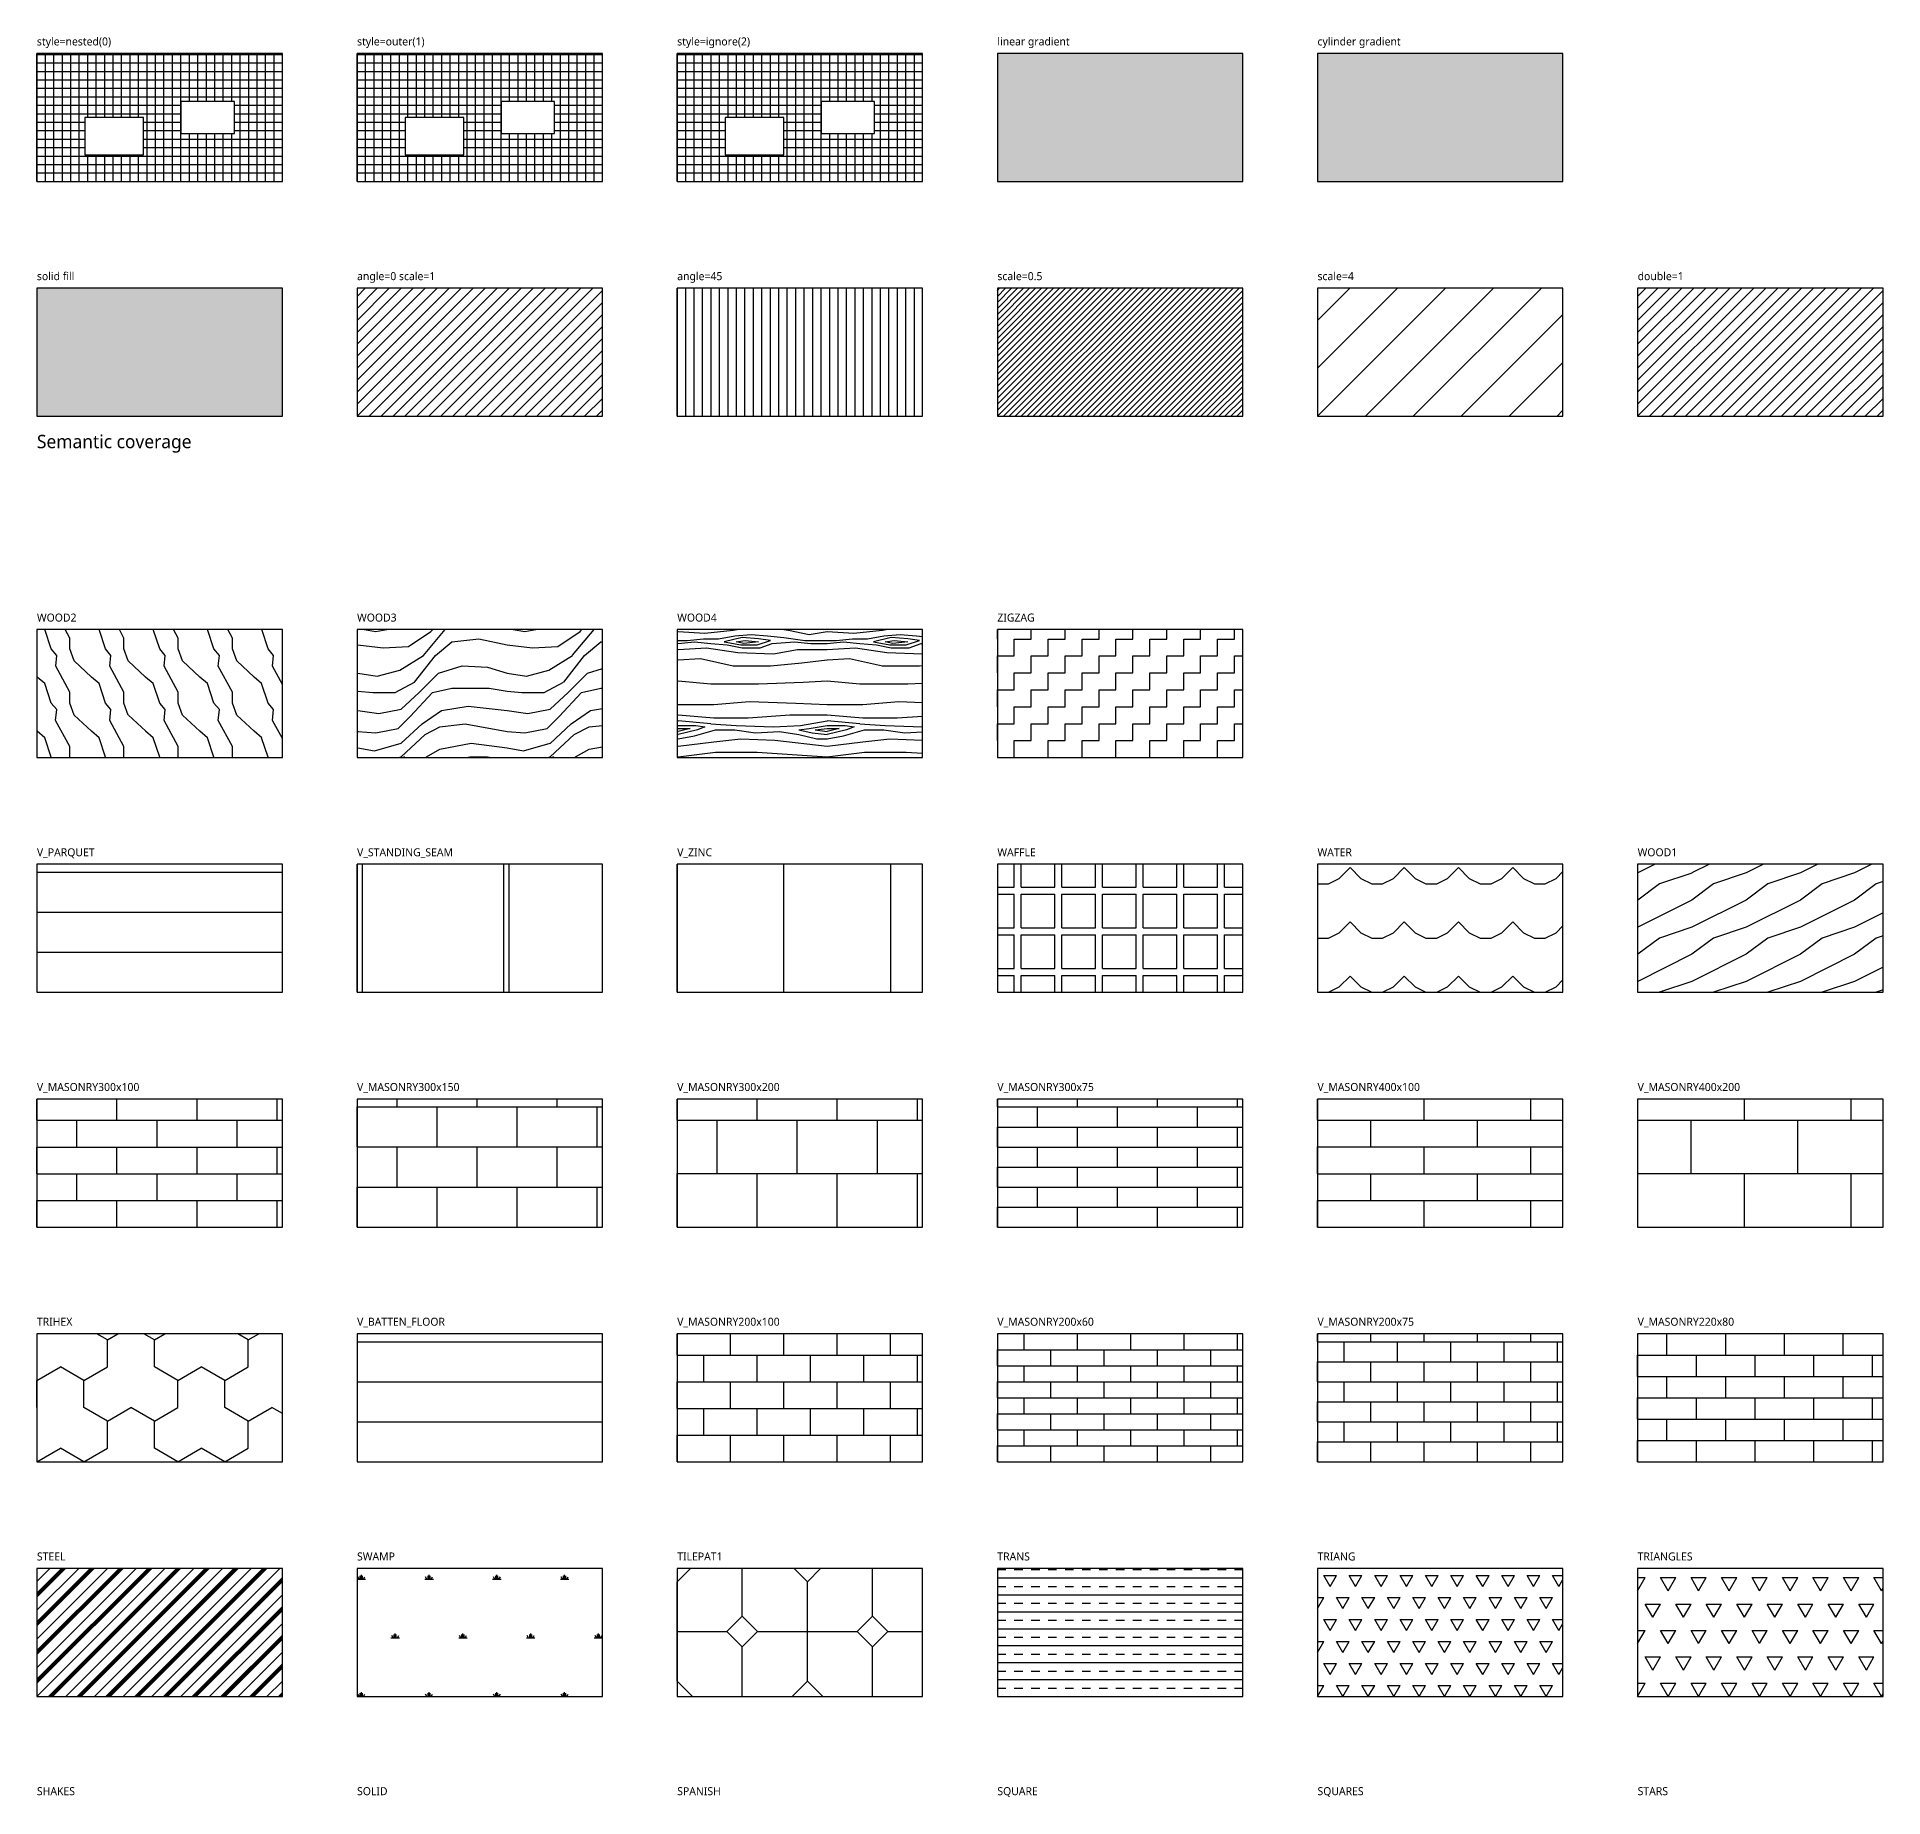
# Model space of a CAD drawing. Header units: metres. Extents: x 0 to 692, y 8 to 2774.
# Drawn here: x 0 to 692, y 2114 to 2774 of the extents above; entities that cross this region are included whole.
import ezdxf

# ---------------------------------------------------------------- set-up
doc = ezdxf.new("R2010")
doc.units = ezdxf.units.M
for name, color, linetype in [('FRAME', 8, 'Continuous'), ('HATCH', 7, 'Continuous'), ('LABEL', 2, 'Continuous'), ('TITLE', 6, 'Continuous')]:
    doc.layers.add(name, color=color, linetype=linetype)
doc.styles.add('OpenSans', font='OpenSans-Regular.ttf')

msp = doc.modelspace()

# ---------------------------------------------------------------- hatches: boundary and pattern name
at = {"layer": 'HATCH'}
h = msp.add_hatch(dxfattribs=at)
h.set_pattern_fill('NET', style=0)
h.set_pattern_definition([(0, (0, 2720), (0, 3.175), []), (90, (0, 2720), (-3.175, 0), [])])
h.paths.add_polyline_path([(0, 2720), (92, 2720), (92, 2768), (0, 2768)])
h.paths.add_polyline_path([(18, 2730), (40, 2730), (40, 2744), (18, 2744)])
h.paths.add_polyline_path([(54, 2738), (74, 2738), (74, 2750), (54, 2750)])
h = msp.add_hatch(dxfattribs=at)
h.set_pattern_fill('NET')
h.set_pattern_definition([(0, (120, 2720), (0, 3.175), []), (90, (120, 2720), (-3.175, 0), [])])
h.paths.add_polyline_path([(120, 2720), (212, 2720), (212, 2768), (120, 2768)])
h.paths.add_polyline_path([(138, 2730), (160, 2730), (160, 2744), (138, 2744)])
h.paths.add_polyline_path([(174, 2738), (194, 2738), (194, 2750), (174, 2750)])
h = msp.add_hatch(dxfattribs=at)
h.set_pattern_fill('NET', style=2)
h.set_pattern_definition([(0, (240, 2720), (0, 3.175), []), (90, (240, 2720), (-3.175, 0), [])])
h.paths.add_polyline_path([(240, 2720), (332, 2720), (332, 2768), (240, 2768)])
h.paths.add_polyline_path([(258, 2730), (280, 2730), (280, 2744), (258, 2744)])
h.paths.add_polyline_path([(294, 2738), (314, 2738), (314, 2750), (294, 2750)])
h = msp.add_hatch(color=1, dxfattribs=at)
h.set_gradient(color1=(255, 64, 64), color2=(64, 160, 255))
h.paths.add_polyline_path([(360, 2720), (452, 2720), (452, 2768), (360, 2768)])
h = msp.add_hatch(color=1, dxfattribs=at)
h.set_gradient(color1=(255, 64, 64), color2=(64, 160, 255), rotation=0.7854, name='CYLINDER')
h.paths.add_polyline_path([(480, 2720), (572, 2720), (572, 2768), (480, 2768)])
h = msp.add_hatch(color=3, dxfattribs=at)
h.dxf.hatch_style = 1
h.paths.add_polyline_path([(0, 2632), (92, 2632), (92, 2680), (0, 2680)])
h = msp.add_hatch(dxfattribs=at)
h.set_pattern_fill('ANSI31', style=0)
h.set_pattern_definition([(45, (120, 2632), (-2.24506, 2.24506), [])])
h.paths.add_polyline_path([(120, 2632), (212, 2632), (212, 2680), (120, 2680)])
h = msp.add_hatch(dxfattribs=at)
h.set_pattern_fill('ANSI31', angle=45, style=0)
h.set_pattern_definition([(90, (240, 2632), (-3.175, 0), [])])
h.paths.add_polyline_path([(240, 2632), (332, 2632), (332, 2680), (240, 2680)])
h = msp.add_hatch(dxfattribs=at)
h.set_pattern_fill('ANSI31', scale=0.5, style=0)
h.set_pattern_definition([(45, (360, 2632), (-1.122532, 1.122532), [])])
h.paths.add_polyline_path([(360, 2632), (452, 2632), (452, 2680), (360, 2680)])
h = msp.add_hatch(dxfattribs=at)
h.set_pattern_fill('ANSI31', scale=4, style=0)
h.set_pattern_definition([(45, (480, 2632), (-8.9803, 8.9803), [])])
h.paths.add_polyline_path([(480, 2632), (572, 2632), (572, 2680), (480, 2680)])
h = msp.add_hatch(dxfattribs=at)
h.set_pattern_fill('ANSI31', style=0, double=1)
h.set_pattern_definition([(45, (600, 2632), (-2.24506, 2.24506), [])])
h.paths.add_polyline_path([(600, 2632), (692, 2632), (692, 2680), (600, 2680)])
h = msp.add_hatch(dxfattribs=at)
h.set_pattern_fill('WOOD2', style=0)
h.set_pattern_definition([(108.435, (5.283, 2504), (-20.31997, 40.64), [7.711, -56.5466]), (139.3987, (2.8448, 2511.3152), (-121.91998, 101.60001), [3.7468, -183.5943]), (136.8476, (20.32, 2513.7536), (-304.79995, 284.480058), [8.91304, -436.73934]), (109.983, (13.8176, 2519.8496), (-60.95999, 162.560013), [4.7568, -233.0827]), (90, (12.192, 2504), (-20.32, 20.32), [4.064, -16.256]), (118.4429, (12.192, 2508.064), (142.239875, -264.1600765), [11.09257, -543.5355]), (84.2894, (6.9088, 2517.8176), (-20.320027, -182.87999), [4.0843, -200.1292]), (129.8056, (7.3152, 2521.8816), (81.28005, -101.59996), [3.1741, -155.5302])])
h.paths.add_polyline_path([(0, 2504), (92, 2504), (92, 2552), (0, 2552)])
h = msp.add_hatch(dxfattribs=at)
h.set_pattern_fill('WOOD3', style=0)
h.set_pattern_definition([(355.2364, (120, 2513.4996), (-614.68005, 55.87953), [6.729, -666.1555]), (11.31, (126.706, 2512.941), (223.52, 55.8799), [8.548, -276.385]), (45, (135.088, 2514.617), (0, 55.88), [6.322, -72.704]), (46.8476, (139.558, 2519.0876), (782.32016, 838.19986), [12.2554, -1213.2886]), (12.9946, (147.94, 2528.0284), (-502.92004, -111.75986), [7.4553, -738.077]), (0, (155.204, 2529.705), (55.88, 55.88), [13.97, -41.91]), (350.538, (169.174, 2529.705), (-279.4, 55.8799), [6.798, -333.107]), (354.2894, (120, 2528.587), (-502.91997, 55.88007), [5.616, -555.971]), (0, (125.59, 2528.03), (55.88, 55.88), [8.382, -47.498]), (28.301, (133.97, 2528.0284), (614.67973, 335.2805), [8.2506, -816.8077]), (52.125, (141.2344, 2531.94), (-223.5201, -279.39995), [12.7426, -624.3874]), (39.2894, (149.0576, 2541.9984), (335.28004, 279.39998), [7.942, -786.262]), (6.34, (155.2044, 2547.0276), (447.03997, 55.8801), [10.1203, -495.8946]), (348.1113, (165.2628, 2548.1452), (-782.31985, 167.64059), [10.85, -1074.1434]), (353.2902, (120, 2545.91), (502.92006, -55.87966), [9.565, -946.9464]), (3.3665, (129.4996, 2544.7924), (894.07996, 55.88061), [9.516, -942.086]), (33.69, (138.999, 2545.351), (-111.76, -55.88), [10.074, -191.404]), (47.4896, (147.3812, 2550.9392), (558.79948, 614.68048), [9.0966, -900.564]), (14.9314, (153.528, 2557.6448), (614.68003, 167.63983), [8.675, -858.816]), (0, (161.91, 2559.88), (55.88, 55.88), [6.706, -49.174]), (347.0054, (168.6156, 2559.88), (502.92004, -111.75986), [7.4553, -738.077]), (0, (137.323, 2504), (55.88, 55.88), [0, -55.88]), (223.1524, (145.146, 2512.382), (838.19986, 782.32016), [12.2554, -1213.2886]), (206.565, (136.205, 2559.88), (-55.88, -55.88), [4.998, -119.953]), (188.13, (131.735, 2557.645), (-335.28, -55.87996), [7.9026, -387.2286]), (156.801, (123.9116, 2556.527), (-279.4, 111.7601), [4.256, -421.3137]), (26.565, (145.146, 2512.382), (55.88, 55.88), [6.248, -118.704]), (6.71, (150.734, 2515.176), (-502.92006, -55.87966), [9.565, -946.9464]), (349.8753, (160.2336, 2516.2936), (949.95993, -167.64048), [15.8939, -1573.4968]), (349.695, (120, 2507.353), (335.28005, -55.87971), [6.2476, -618.51]), (15.524, (126.1468, 2506.2352), (-614.68006, -167.63988), [10.4392, -1033.4853]), (42.879, (136.2052, 2509.0292), (-726.44004, -670.55999), [10.676, -1056.91]), (34.695, (144.0284, 2516.2936), (558.79968, 391.16048), [8.8354, -874.705]), (9.462, (151.293, 2521.323), (279.4, 55.8799), [10.197, -329.708]), (353.418, (161.3512, 2522.9992), (-949.96008, 111.75926), [14.6252, -1447.8944]), (351.87, (120, 2521.323), (-335.28, 55.87996), [7.9026, -387.2286]), (11.31, (127.823, 2520.205), (223.52, 55.8799), [8.548, -276.385]), (42.5104, (136.2052, 2521.8816), (-614.68048, -558.79948), [9.0966, -900.564]), (45, (142.91, 2528.03), (0, 55.88), [10.273, -68.753]), (17.354, (150.1752, 2535.2928), (-726.44011, -223.5197), [9.3672, -927.3523]), (356.6335, (159.116, 2538.0868), (-894.07996, 55.88061), [9.516, -942.086]), (342.897, (168.6156, 2537.528), (558.8001, -167.63975), [7.6005, -752.4497]), (351.254, (120, 2535.293), (391.15996, -55.88023), [7.35, -727.6368]), (14.9314, (127.2644, 2534.1752), (614.68003, 167.63983), [8.675, -858.816]), (32.005, (135.6464, 2536.4104), (-279.39994, -167.64006), [10.5434, -516.6275]), (49.899, (144.5872, 2541.9984), (-614.67989, -726.44011), [13.8803, -1374.1501]), (15.945, (153.528, 2552.6156), (-223.52, -55.88), [8.136, -398.676]), (353.991, (161.3512, 2554.8508), (558.79999, -55.87996), [10.676, -1056.91]), (336.801, (171.9684, 2553.733), (279.4, -111.7601), [4.256, -421.314]), (350.538, (120, 2552.057), (-279.40004, 55.8799), [6.798, -333.107]), (10.008, (126.7056, 2550.9392), (614.67998, 111.76019), [9.6464, -954.992]), (37.4054, (136.2052, 2552.6156), (726.43958, 558.800556), [11.9588, -1183.9254]), (29.0546, (145.705, 2504), (391.16002, 223.52), [5.753, -569.5666]), (10.7843, (150.734, 2506.794), (-894.07997, -167.64003), [11.9458, -1182.6322]), (352.875, (162.469, 2509.029), (-391.16, 55.8799), [13.5156, -437.0034])])
h.paths.add_polyline_path([(120, 2504), (212, 2504), (212, 2552), (120, 2552)])
h = msp.add_hatch(dxfattribs=at)
h.set_pattern_fill('WOOD4', style=0)
h.set_pattern_definition([(349.695, (257.323, 2547.0276), (335.28005, -55.8797), [6.2476, -618.51]), (0, (263.47, 2545.91), (55.88, 55.88), [6.147, -49.733]), (18.435, (269.616, 2545.91), (111.76, 55.88), [5.301, -171.407]), (172.875, (274.6456, 2547.5864), (391.16, -55.8799), [4.505, -446.014]), (174.8056, (270.175, 2548.145), (558.80004, -55.87973), [6.172, -611.0426]), (194.036, (264.028, 2548.704), (-167.64, -55.88), [6.912, -223.487]), (9.462, (261.793, 2547.028), (279.4, 55.8799), [3.399, -336.506]), (353.66, (265.146, 2547.5864), (-447.03997, 55.8801), [5.06, -500.955]), (185.711, (270.175, 2547.0276), (-502.91997, -55.88007), [5.616, -555.971]), (168.69, (264.587, 2546.469), (223.52, -55.8799), [2.849, -282.084]), (354.8056, (252.2936, 2546.469), (-558.80004, 55.87973), [6.172, -611.0426]), (348.69, (258.44, 2545.91), (-223.52, 55.8799), [5.699, -279.2345]), (0, (264.03, 2544.79), (55.88, 55.88), [6.706, -49.174]), (20.556, (270.734, 2544.7924), (279.4001, 111.7598), [4.7744, -472.6646]), (3.814, (275.2044, 2546.4688), (782.31996, 55.88034), [8.4006, -831.66]), (354.806, (283.5864, 2547.0276), (-558.80004, 55.87973), [6.172, -611.0426]), (0, (289.733, 2546.47), (55.88, 55.88), [6.147, -49.733]), (5.1944, (240, 2546.469), (558.80004, 55.87973), [6.172, -611.0426]), (354.8056, (246.147, 2547.0276), (-558.80004, 55.87973), [6.172, -611.0426]), (0, (240, 2547.586), (55.88, 55.88), [3.353, -52.527]), (5.1944, (243.353, 2547.5864), (558.80004, 55.87973), [6.172, -611.0426]), (0, (249.5, 2548.145), (55.88, 55.88), [5.588, -50.292]), (10.305, (255.0876, 2548.145), (-335.28005, -55.8797), [6.2476, -618.51]), (5.1944, (261.2344, 2549.263), (558.80004, 55.87973), [6.172, -611.0426]), (354.8056, (267.381, 2549.8216), (-558.80004, 55.87973), [6.172, -611.0426]), (354.8056, (273.528, 2549.263), (-558.80004, 55.87973), [6.172, -611.0426]), (351.87, (279.675, 2548.704), (-335.28, 55.88), [7.9026, -387.2286]), (0, (287.5, 2547.586), (55.88, 55.88), [8.382, -47.498]), (347.471, (285.263, 2514.0584), (279.4, -55.88), [5.152, -510.036]), (354.289, (290.292, 2512.941), (-502.91997, 55.88007), [5.616, -555.971]), (8.13, (285.263, 2514.0584), (335.28, 55.88), [3.951, -391.18]), (9.462, (289.174, 2514.617), (279.4, 55.8799), [6.798, -333.107]), (0, (240, 2515.735), (55.88, 55.88), [6.706, -49.174]), (350.538, (246.706, 2515.735), (-279.4, 55.8799), [3.399, -336.506]), (201.801, (250.058, 2515.176), (167.64, 55.88), [3.009, -297.914]), (192.9946, (247.2644, 2514.0584), (502.92004, 111.75986), [7.4553, -738.077]), (352.875, (291.4096, 2514.0584), (-391.16, 55.8799), [4.505, -446.014]), (7.125, (291.4096, 2514.0584), (391.16, 55.8799), [4.505, -446.014]), (0, (240, 2514.617), (55.88, 55.88), [4.47, -51.41]), (194.036, (244.47, 2514.617), (-167.64, -55.8799), [4.608, -225.791]), (356.6335, (252.2936, 2516.2936), (-894.07996, 55.88061), [9.516, -942.086]), (357.7094, (261.7932, 2515.7348), (-1341.12001, 55.87976), [13.9812, -1384.136]), (3.18, (275.7632, 2515.176), (949.96003, 55.8795), [10.074, -997.317]), (9.462, (285.822, 2515.735), (279.4, 55.8799), [10.197, -329.708]), (10.305, (240, 2510.7056), (-335.28005, -55.87971), [6.2476, -618.51]), (15.945, (246.147, 2511.823), (-223.52, -55.88), [8.136, -398.676]), (0, (253.97, 2514.06), (55.88, 55.88), [7.264, -48.616]), (351.87, (261.2344, 2514.0584), (-335.28, 55.88), [7.9026, -387.2286]), (3.5763, (269.0576, 2512.9408), (838.20004, 55.87948), [8.9582, -886.8663]), (351.254, (277.9984, 2513.4996), (391.15996, -55.88023), [7.35, -727.6368]), (345.964, (285.263, 2512.382), (-167.64, 55.88), [6.912, -223.487]), (0, (291.97, 2510.706), (55.88, 55.88), [3.912, -51.968]), (174.8056, (252.2936, 2516.2936), (558.80004, -55.87973), [12.3443, -604.8705]), (355.2364, (240, 2519.6464), (-614.68005, 55.87953), [13.4577, -659.4266]), (0, (253.41, 2518.53), (55.88, 55.88), [12.852, -43.028]), (4.0856, (266.2636, 2518.5288), (726.44, 55.87978), [15.6862, -768.627]), (0, (281.91, 2519.646), (55.88, 55.88), [13.97, -41.91]), (7.125, (240, 2507.9116), (391.16, 55.8799), [13.5156, -437.0034]), (6.34, (253.411, 2509.588), (447.03997, 55.8801), [10.1203, -495.8946]), (357.5104, (263.4696, 2510.7056), (-1229.35997, 55.881), [12.8645, -1273.5897]), (353.4802, (276.322, 2510.1468), (-1452.87999, 167.639973), [19.6853, -1948.8458]), (3.0128, (240, 2544.2336), (1005.84, 55.88023), [10.632, -1052.5576]), (351.87, (250.617, 2544.7924), (-335.28, 55.87996), [11.854, -383.2773]), (357.614, (262.352, 2543.116), (-1285.24003, 55.87904), [13.4228, -1328.8608]), (10.6197, (275.7632, 2542.5572), (-614.67991, -111.76045), [9.0966, -900.564]), (0, (284.704, 2544.234), (55.88, 55.88), [11.176, -44.704]), (356.8202, (240, 2550.9392), (-949.96003, 55.8795), [10.074, -997.317]), (6.009, (250.0584, 2550.3804), (-558.79999, -55.87996), [10.676, -1056.91]), (6.71, (260.6756, 2551.498), (-502.92006, -55.87966), [9.565, -946.9464]), (354.289, (270.175, 2552.6156), (-502.91997, 55.88007), [11.232, -550.3553]), (347.905, (281.3512, 2551.498), (-502.91992, 111.76038), [8.0008, -792.079]), (9.462, (289.174, 2549.822), (279.4, 55.8799), [6.798, -333.107]), (3.814, (240, 2540.322), (782.31996, 55.88034), [8.4006, -831.66]), (347.1957, (248.382, 2540.8808), (-726.43988, 167.64041), [12.607, -1248.1032]), (0, (260.676, 2538.087), (55.88, 55.88), [13.97, -41.91]), (5.4403, (274.6456, 2538.0868), (-614.68002, -55.87963), [11.788, -1167.002]), (6.71, (286.3804, 2539.2044), (-502.92006, -55.87966), [9.565, -946.9464]), (0, (240, 2554.85), (55.88, 55.88), [9.5, -46.38]), (8.13, (249.4996, 2554.851), (335.28, 55.87996), [15.805, -379.326]), (357.614, (265.146, 2557.086), (-1285.24003, 55.87904), [13.4228, -1328.8608]), (354.4725, (278.5572, 2556.5272), (1173.480096, -111.759183), [17.4037, -1722.969]), (6.8428, (240, 2504), (-949.959965, -111.760447), [14.0702, -1392.9522]), (0, (253.97, 2505.676), (55.88, 55.88), [15.646, -40.234]), (356.3478, (269.6164, 2505.6764), (-1732.280053, 111.75929), [26.317, -2605.3877]), (0, (240, 2523.56), (55.88, 55.88), [13.411, -42.469]), (4.7636, (253.411, 2523.558), (614.68005, 55.87953), [13.4577, -659.4266]), (358.1524, (266.8224, 2524.6756), (-1676.400026, 55.879684), [17.3318, -1715.8493]), (357.2737, (284.1452, 2524.1168), (-1117.60002, 55.87978), [11.748, -1163.0616]), (354.8056, (240, 2532.499), (-558.80004, 55.87973), [12.3443, -604.8705]), (0, (252.294, 2531.38), (55.88, 55.88), [17.882, -37.998]), (1.9092, (270.1752, 2531.3812), (1620.519946, 55.881355), [16.7733, -1660.5577]), (3.576, (286.9392, 2531.94), (838.20004, 55.87948), [8.9582, -886.8663])])
h.paths.add_polyline_path([(240, 2504), (332, 2504), (332, 2552), (240, 2552)])
h = msp.add_hatch(dxfattribs=at)
h.set_pattern_fill('ZIGZAG', style=0)
h.set_pattern_definition([(0, (360, 2504), (6.35, 6.35), [6.35, -6.35]), (90, (366.35, 2504), (-6.35, 6.35), [6.35, -6.35])])
h.paths.add_polyline_path([(360, 2504), (452, 2504), (452, 2552), (360, 2552)])
h = msp.add_hatch(dxfattribs=at)
h.set_pattern_fill('V_PARQUET', style=0)
h.set_pattern_definition([(0, (0, 2416), (0, 15), [])])
h.paths.add_polyline_path([(0, 2416), (92, 2416), (92, 2464), (0, 2464)])
h = msp.add_hatch(dxfattribs=at)
h.set_pattern_fill('V_STANDING_SEAM', style=0)
h.set_pattern_definition([(90, (120, 2416), (-55, 0), []), (90, (122, 2416), (-55, 0), [])])
h.paths.add_polyline_path([(120, 2416), (212, 2416), (212, 2464), (120, 2464)])
h = msp.add_hatch(dxfattribs=at)
h.set_pattern_fill('V_ZINC', style=0)
h.set_pattern_definition([(90, (240, 2416), (-40, 0), []), (90, (240, 2418), (-40, 0), [])])
h.paths.add_polyline_path([(240, 2416), (332, 2416), (332, 2464), (240, 2464)])
h = msp.add_hatch(dxfattribs=at)
h.set_pattern_fill('WAFFLE', style=0)
h.set_pattern_definition([(0, (368.89, 2422.35), (0, 15.24), [12.7, -2.54]), (0, (368.89, 2424.89), (0, 15.24), [12.7, -2.54]), (90, (366.35, 2424.89), (-15.24, 0), [12.7, -2.54]), (90, (368.89, 2424.89), (-15.24, 0), [12.7, -2.54])])
h.paths.add_polyline_path([(360, 2416), (452, 2416), (452, 2464), (360, 2464)])
h = msp.add_hatch(dxfattribs=at)
h.set_pattern_fill('WATER', style=0)
h.set_pattern_definition([(0, (480, 2416), (0, 20.32), [4.064, -16.256]), (45, (488.128, 2418.032), (0, 20.32), [5.7474, -22.9895]), (135, (496.256, 2418.032), (-20.32, 0), [5.7474, -22.9895]), (26.565, (484.064, 2416), (20.32, 2e-08), [4.5436, -40.8933]), (333.435, (496.256, 2418.032), (20.32, -2e-08), [4.5436, -40.8933])])
h.paths.add_polyline_path([(480, 2416), (572, 2416), (572, 2464), (480, 2464)])
h = msp.add_hatch(dxfattribs=at)
h.set_pattern_fill('WOOD1', style=0)
h.set_pattern_definition([(216.87, (608.128, 2436.32), (60.96, 40.64), [10.16, -91.44]), (206.565, (620.32, 2430.224), (-20.32, -20.32), [22.7185, -22.7185]), (198.435, (620.32, 2420.064), (-40.64, -20.31997), [12.8515, -51.406])])
h.paths.add_polyline_path([(600, 2416), (692, 2416), (692, 2464), (600, 2464)])
h = msp.add_hatch(dxfattribs=at)
h.set_pattern_fill('V_MASONRY300x100', style=0)
h.set_pattern_definition([(0, (0, 2328), (0, 10), []), (90, (0, 2328), (-15, 10), [10, -10])])
h.paths.add_polyline_path([(0, 2328), (92, 2328), (92, 2376), (0, 2376)])
h = msp.add_hatch(dxfattribs=at)
h.set_pattern_fill('V_MASONRY300x150', style=0)
h.set_pattern_definition([(0, (120, 2328), (0, 15), []), (90, (120, 2328), (-15, 15), [15, -15])])
h.paths.add_polyline_path([(120, 2328), (212, 2328), (212, 2376), (120, 2376)])
h = msp.add_hatch(dxfattribs=at)
h.set_pattern_fill('V_MASONRY300x200', style=0)
h.set_pattern_definition([(0, (240, 2328), (0, 20), []), (90, (240, 2328), (-15, 20), [20, -20])])
h.paths.add_polyline_path([(240, 2328), (332, 2328), (332, 2376), (240, 2376)])
h = msp.add_hatch(dxfattribs=at)
h.set_pattern_fill('V_MASONRY300x75', style=0)
h.set_pattern_definition([(0, (360, 2328), (0, 7.5), []), (90, (360, 2328), (-15, 7.5), [7.5, -7.5])])
h.paths.add_polyline_path([(360, 2328), (452, 2328), (452, 2376), (360, 2376)])
h = msp.add_hatch(dxfattribs=at)
h.set_pattern_fill('V_MASONRY400x100', style=0)
h.set_pattern_definition([(0, (480, 2328), (0, 10), []), (90, (480, 2328), (-20, 10), [10, -10])])
h.paths.add_polyline_path([(480, 2328), (572, 2328), (572, 2376), (480, 2376)])
h = msp.add_hatch(dxfattribs=at)
h.set_pattern_fill('V_MASONRY400x200', style=0)
h.set_pattern_definition([(0, (600, 2328), (0, 20), []), (90, (600, 2328), (-20, 20), [20, -20])])
h.paths.add_polyline_path([(600, 2328), (692, 2328), (692, 2376), (600, 2376)])
h = msp.add_hatch(dxfattribs=at)
h.set_pattern_fill('TRIHEX', style=0)
h.set_pattern_definition([(30, (0, 2240), (7e-09, 30.48), [10.16, -20.32]), (30, (-8.8, 2255.24), (7e-09, 30.48), [10.16, -20.32]), (90, (0, 2260.32), (-26.3965, 15.24), [10.16, -20.32]), (90, (17.598, 2260.32), (-26.3965, 15.24), [10.16, -20.32]), (150, (0, 2240), (-26.3965, -15.24), [10.16, -20.32]), (150, (-8.8, 2255.24), (-26.3965, -15.24), [10.16, -20.32])])
h.paths.add_polyline_path([(0, 2240), (92, 2240), (92, 2288), (0, 2288)])
h = msp.add_hatch(dxfattribs=at)
h.set_pattern_fill('V_BATTEN_FLOOR', style=0)
h.set_pattern_definition([(0, (120, 2240), (0, 15), [])])
h.paths.add_polyline_path([(120, 2240), (212, 2240), (212, 2288), (120, 2288)])
h = msp.add_hatch(dxfattribs=at)
h.set_pattern_fill('V_MASONRY200x100', style=0)
h.set_pattern_definition([(0, (240, 2240), (0, 10), []), (90, (240, 2240), (-10, 10), [10, -10])])
h.paths.add_polyline_path([(240, 2240), (332, 2240), (332, 2288), (240, 2288)])
h = msp.add_hatch(dxfattribs=at)
h.set_pattern_fill('V_MASONRY200x60', style=0)
h.set_pattern_definition([(0, (360, 2240), (0, 6), []), (90, (360, 2240), (-10, 6), [6, -6])])
h.paths.add_polyline_path([(360, 2240), (452, 2240), (452, 2288), (360, 2288)])
h = msp.add_hatch(dxfattribs=at)
h.set_pattern_fill('V_MASONRY200x75', style=0)
h.set_pattern_definition([(0, (480, 2240), (0, 7.5), []), (90, (480, 2240), (-10, 7.5), [7.5, -7.5])])
h.paths.add_polyline_path([(480, 2240), (572, 2240), (572, 2288), (480, 2288)])
h = msp.add_hatch(dxfattribs=at)
h.set_pattern_fill('V_MASONRY220x80', style=0)
h.set_pattern_definition([(0, (600, 2240), (0, 8), []), (90, (600, 2240), (-11, 8), [8, -8])])
h.paths.add_polyline_path([(600, 2240), (692, 2240), (692, 2288), (600, 2288)])
h = msp.add_hatch(dxfattribs=at)
h.set_pattern_fill('STEEL', style=0)
h.set_pattern_definition([(45, (0, 2152), (-5.38815, 5.38815), []), (45, (4.318, 2152), (-5.38815, 5.38815), []), (45, (4.572, 2152), (-5.38815, 5.38815), []), (45, (4.826, 2152), (-5.38815, 5.38815), []), (45, (5.08, 2152), (-5.38815, 5.38815), []), (45, (5.334, 2152), (-5.38815, 5.38815), []), (45, (5.588, 2152), (-5.38815, 5.38815), []), (45, (5.842, 2152), (-5.38815, 5.38815), [])])
h.paths.add_polyline_path([(0, 2152), (92, 2152), (92, 2200), (0, 2200)])
h = msp.add_hatch(dxfattribs=at)
h.set_pattern_fill('SWAMP', style=0)
h.set_pattern_definition([(0, (120, 2152), (12.7, 21.997), [3.175, -22.225]), (90, (121.588, 2152), (-12.7, 21.997), [1.5875, -42.4066]), (90, (121.984, 2152), (-12.7, 21.997), [1.27, -42.724]), (90, (121.19, 2152), (-12.7, 21.997), [1.27, -42.724]), (60, (122.381, 2152), (-12.7, 21.997), [1.016, -24.384]), (120, (120.794, 2152), (-25.4, 1e-08), [1.016, -24.384])])
h.paths.add_polyline_path([(120, 2152), (212, 2152), (212, 2200), (120, 2200)])
h = msp.add_hatch(dxfattribs=at)
h.set_pattern_fill('TILEPAT1', style=0)
h.set_pattern_definition([(0, (245.747, 2152), (24.384, 24.384), [37.273, -11.495]), (90, (240, 2157.747), (-24.384, 24.384), [37.273, -11.495]), (45, (258.637, 2176.384), (-24.384, 24.384), [8.128, -26.356]), (315, (258.637, 2176.384), (24.384, 24.384), [8.128, -26.356]), (45, (264.384, 2170.637), (-24.384, 24.384), [8.128, -26.356]), (315, (264.384, 2182.13), (24.384, 24.384), [8.128, -26.356])])
h.paths.add_polyline_path([(240, 2152), (332, 2152), (332, 2200), (240, 2200)])
h = msp.add_hatch(dxfattribs=at)
h.set_pattern_fill('TRANS', style=0)
h.set_pattern_definition([(0, (360, 2152), (0, 6.35), []), (0, (360, 2155.175), (0, 6.35), [3.175, -3.175])])
h.paths.add_polyline_path([(360, 2152), (452, 2152), (452, 2200), (360, 2200)])
h = msp.add_hatch(dxfattribs=at)
h.set_pattern_fill('TRIANG', style=0)
h.set_pattern_definition([(60, (480, 2152), (-4.7625, 8.2489), [4.7625, -4.7625]), (120, (480, 2152), (-9.525, 5e-09), [4.7625, -4.7625]), (0, (477.619, 2156.1244), (4.7625, 8.2489), [4.7625, -4.7625])])
h.paths.add_polyline_path([(480, 2152), (572, 2152), (572, 2200), (480, 2200)])
h = msp.add_hatch(dxfattribs=at)
h.set_pattern_fill('TRIANGLES', style=0)
h.set_pattern_definition([(60, (600, 2152), (-5.715, 9.8987), [5.715, -5.715]), (120, (600, 2152), (-11.43, 6e-09), [5.715, -5.715]), (0, (597.1425, 2156.949), (5.715, 9.8987), [5.715, -5.715])])
h.paths.add_polyline_path([(600, 2152), (692, 2152), (692, 2200), (600, 2200)])

# ---------------------------------------------------------------- linework, layer by layer
at = {"layer": 'FRAME'}
for points in [[(0, 2720), (92, 2720), (92, 2768), (0, 2768)], [(120, 2720), (212, 2720), (212, 2768), (120, 2768)], [(240, 2720), (332, 2720), (332, 2768), (240, 2768)], [(360, 2720), (452, 2720), (452, 2768), (360, 2768)], [(480, 2720), (572, 2720), (572, 2768), (480, 2768)], [(54, 2738), (74, 2738), (74, 2750), (54, 2750)], [(174, 2738), (194, 2738), (194, 2750), (174, 2750)], [(294, 2738), (314, 2738), (314, 2750), (294, 2750)], [(18, 2730), (40, 2730), (40, 2744), (18, 2744)], [(138, 2730), (160, 2730), (160, 2744), (138, 2744)], [(258, 2730), (280, 2730), (280, 2744), (258, 2744)], [(0, 2632), (92, 2632), (92, 2680), (0, 2680)], [(120, 2632), (212, 2632), (212, 2680), (120, 2680)], [(240, 2632), (332, 2632), (332, 2680), (240, 2680)], [(360, 2632), (452, 2632), (452, 2680), (360, 2680)], [(480, 2632), (572, 2632), (572, 2680), (480, 2680)], [(600, 2632), (692, 2632), (692, 2680), (600, 2680)], [(0, 2504), (92, 2504), (92, 2552), (0, 2552)], [(120, 2504), (212, 2504), (212, 2552), (120, 2552)], [(240, 2504), (332, 2504), (332, 2552), (240, 2552)], [(360, 2504), (452, 2504), (452, 2552), (360, 2552)], [(0, 2416), (92, 2416), (92, 2464), (0, 2464)], [(120, 2416), (212, 2416), (212, 2464), (120, 2464)], [(240, 2416), (332, 2416), (332, 2464), (240, 2464)], [(360, 2416), (452, 2416), (452, 2464), (360, 2464)], [(480, 2416), (572, 2416), (572, 2464), (480, 2464)], [(600, 2416), (692, 2416), (692, 2464), (600, 2464)], [(0, 2328), (92, 2328), (92, 2376), (0, 2376)], [(120, 2328), (212, 2328), (212, 2376), (120, 2376)], [(240, 2328), (332, 2328), (332, 2376), (240, 2376)], [(360, 2328), (452, 2328), (452, 2376), (360, 2376)], [(480, 2328), (572, 2328), (572, 2376), (480, 2376)], [(600, 2328), (692, 2328), (692, 2376), (600, 2376)], [(0, 2240), (92, 2240), (92, 2288), (0, 2288)], [(120, 2240), (212, 2240), (212, 2288), (120, 2288)], [(240, 2240), (332, 2240), (332, 2288), (240, 2288)], [(360, 2240), (452, 2240), (452, 2288), (360, 2288)], [(480, 2240), (572, 2240), (572, 2288), (480, 2288)], [(600, 2240), (692, 2240), (692, 2288), (600, 2288)], [(0, 2152), (92, 2152), (92, 2200), (0, 2200)], [(120, 2152), (212, 2152), (212, 2200), (120, 2200)], [(240, 2152), (332, 2152), (332, 2200), (240, 2200)], [(360, 2152), (452, 2152), (452, 2200), (360, 2200)], [(480, 2152), (572, 2152), (572, 2200), (480, 2200)], [(600, 2152), (692, 2152), (692, 2200), (600, 2200)]]:
    msp.add_lwpolyline(points, close=True, dxfattribs=at)

# ---------------------------------------------------------------- texts
at = {"layer": 'LABEL', "style": 'OpenSans'}
for s, p in [('style=nested(0)', (0, 2771)), ('style=outer(1)', (120, 2771)), ('style=ignore(2)', (240, 2771)), ('linear gradient', (360, 2771)), ('cylinder gradient', (480, 2771)), ('solid fill', (0, 2683)), ('angle=0 scale=1', (120, 2683)), ('angle=45', (240, 2683)), ('scale=0.5', (360, 2683)), ('scale=4', (480, 2683)), ('double=1', (600, 2683)), ('WOOD2', (0, 2555)), ('WOOD3', (120, 2555)), ('WOOD4', (240, 2555)), ('ZIGZAG', (360, 2555)), ('V_PARQUET', (0, 2467)), ('V_STANDING_SEAM', (120, 2467)), ('V_ZINC', (240, 2467)), ('WAFFLE', (360, 2467)), ('WATER', (480, 2467)), ('WOOD1', (600, 2467)), ('V_MASONRY300x100', (0, 2379)), ('V_MASONRY300x150', (120, 2379)), ('V_MASONRY300x200', (240, 2379)), ('V_MASONRY300x75', (360, 2379)), ('V_MASONRY400x100', (480, 2379)), ('V_MASONRY400x200', (600, 2379)), ('TRIHEX', (0, 2291)), ('V_BATTEN_FLOOR', (120, 2291)), ('V_MASONRY200x100', (240, 2291)), ('V_MASONRY200x60', (360, 2291)), ('V_MASONRY200x75', (480, 2291)), ('V_MASONRY220x80', (600, 2291)), ('STEEL', (0, 2203)), ('SWAMP', (120, 2203)), ('TILEPAT1', (240, 2203)), ('TRANS', (360, 2203)), ('TRIANG', (480, 2203)), ('TRIANGLES', (600, 2203)), ('SHAKES', (0, 2115)), ('SOLID', (120, 2115)), ('SPANISH', (240, 2115)), ('SQUARE', (360, 2115)), ('SQUARES', (480, 2115)), ('STARS', (600, 2115))]:
    msp.add_text(s, height=3, dxfattribs=at).set_placement(p)
at = {"layer": 'TITLE', "style": 'OpenSans'}
msp.add_text('Semantic coverage', height=5, dxfattribs=at).set_placement((0, 2620))

doc.saveas('drawing.dxf')
